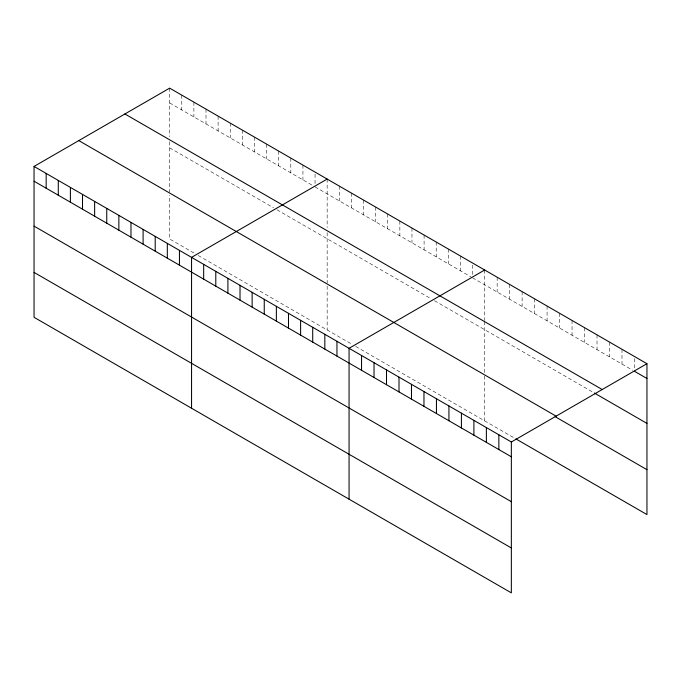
<?xml version="1.0" encoding="UTF-8"?>
<svg xmlns="http://www.w3.org/2000/svg" width="681" height="681" viewBox="0 0 681 681"><rect width="100%" height="100%" fill="white"/><g stroke="black" fill="none" stroke-linecap="round" stroke-linejoin="round"><path stroke-width="0.51" stroke-dasharray="3.4 2.55" d="M169.654 102.925L312.451 185.368M315.048 186.866L470.826 276.801M472.554 277.805L632.683 370.251M169.654 147.837L273.507 207.79M276.971 209.791L431.013 298.729M434.478 300.721L593.449 392.511M193.889 253L169.654 239.005L169.654 195.124M198.214 255.494L351.396 343.939M355.72 346.433L514.989 438.385M634.471 358.606L634.471 369.17M621.983 349.285L621.983 364.071M609.504 342.075L609.504 356.87M597.016 334.873L597.016 349.659M584.536 327.663L584.536 342.458M572.049 320.462L572.049 335.248M559.569 313.251L559.569 328.038M547.081 306.041L547.081 320.836M534.602 298.84L534.602 313.626M522.123 291.63L522.123 306.416M509.635 284.42L509.635 299.214M497.156 277.218L497.156 292.004M484.668 270.008L484.668 320.521M484.668 321.543L484.668 373.869M484.668 375.972L484.668 420.884M472.554 265.122L472.554 274.63M460.441 256.022L460.441 270.808M448.319 249.025L448.319 263.811M436.206 242.027L436.206 256.814M424.093 235.03L424.093 249.825M411.971 228.041L411.971 242.828M399.858 221.044L399.858 235.83M387.744 214.047L387.744 228.833M375.623 207.05L375.623 221.844M363.509 200.061L363.509 214.847M351.396 193.064L351.396 207.85M339.283 186.066L339.283 200.852M327.161 179.069L327.161 227.539M327.161 232.647L327.161 282.938M327.161 286.054L327.161 329.945M315.048 174.191L315.048 183.7M302.934 165.083L302.934 179.869M290.813 158.086L290.813 172.872M278.699 151.088L278.699 165.883M266.586 144.1L266.586 158.886M254.464 137.102L254.464 151.889M242.351 130.105L242.351 144.9M230.238 123.108L230.238 137.903M218.116 116.119L218.116 130.905M206.002 109.122L206.002 123.908M193.889 102.124L193.889 116.919M181.767 95.127L181.767 109.922M169.654 88.138L169.654 136.609M169.654 141.708L169.654 191.999"/><path stroke-width="1.02" d="M34.05 166.428L511.346 441.995L511.346 592.862L34.05 317.303L34.05 166.428L169.654 88.138L646.95 363.697L646.95 514.572L515.875 438.896M327.161 179.069L191.557 257.367L191.557 408.234M484.668 270.008L349.064 348.297L349.064 499.173M511.346 441.995L646.95 363.697M634.471 371.281L646.95 378.491M124.904 113.974L602.2 389.532M594.343 393.022L646.95 423.395M78.8 140.592L556.096 416.151M555.109 416.644L646.95 469.669M34.05 181.214L511.346 456.781M34.05 226.126L511.346 501.684M34.05 272.391L511.346 547.958M498.858 434.784L498.858 449.571M486.379 427.574L486.379 442.369M473.899 420.373L473.899 435.159M461.412 413.163L461.412 427.949M448.932 405.953L448.932 420.747M436.444 398.751L436.444 413.537M423.965 391.541L423.965 406.327M411.477 384.331L411.477 399.126M398.998 377.129L398.998 391.915M386.51 369.919L386.51 384.705M374.031 362.709L374.031 377.504M361.551 355.508L361.551 370.294M336.95 341.3L336.95 356.095M324.828 334.311L324.828 349.098M312.715 327.314L312.715 342.1M300.602 320.317L300.602 335.112M288.489 313.328L288.489 328.114M276.367 306.331L276.367 321.117M264.254 299.334L264.254 314.12M252.14 292.336L252.14 307.131M240.018 285.348L240.018 300.134M227.905 278.35L227.905 293.136M215.792 271.353L215.792 286.139M203.67 264.356L203.67 279.15M179.444 250.37L179.444 265.156M167.322 243.372L167.322 258.159M155.208 236.375L155.208 251.17M143.095 229.386L143.095 244.173M130.973 222.389L130.973 237.175M118.86 215.392L118.86 230.178M106.747 208.395L106.747 223.189M94.633 201.406L94.633 216.192M82.512 194.408L82.512 209.195M70.398 187.411L70.398 202.197M58.285 180.414L58.285 195.209M46.163 173.425L46.163 188.211"/></g></svg>
